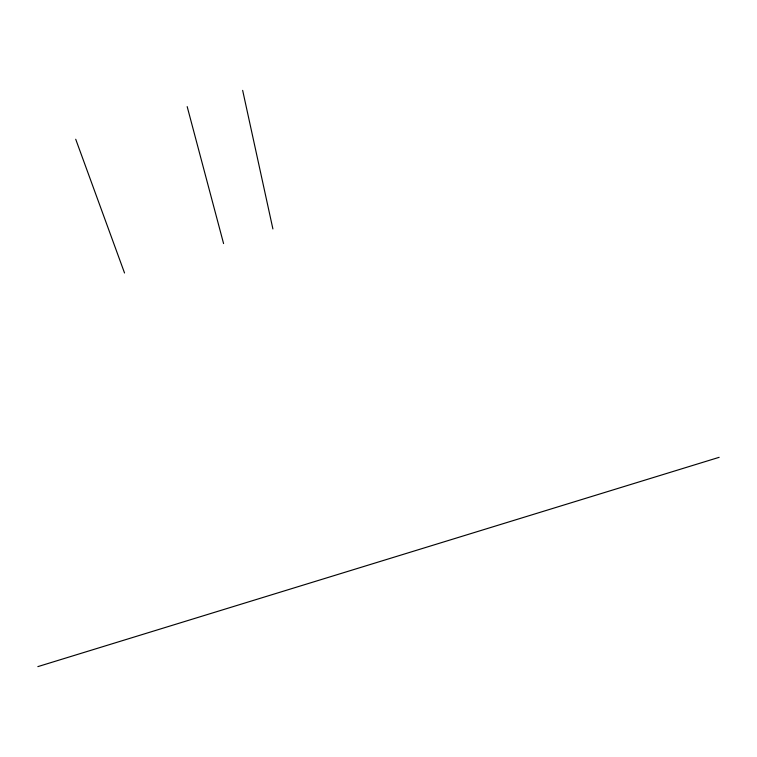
<?xml version="1.0" encoding="UTF-8"?>
<svg xmlns="http://www.w3.org/2000/svg" width="757" height="757" viewBox="0 0 757 757"><rect width="100%" height="100%" fill="white"/><g stroke="black" fill="none" stroke-linecap="round" stroke-linejoin="round"><path stroke-width="1.14" d="M37.85 666.624L719.15 457.323M75.719 139.25L124.536 272.984M187.178 106.614L223.58 243.574M242.656 90.376L272.899 228.936"/></g></svg>
